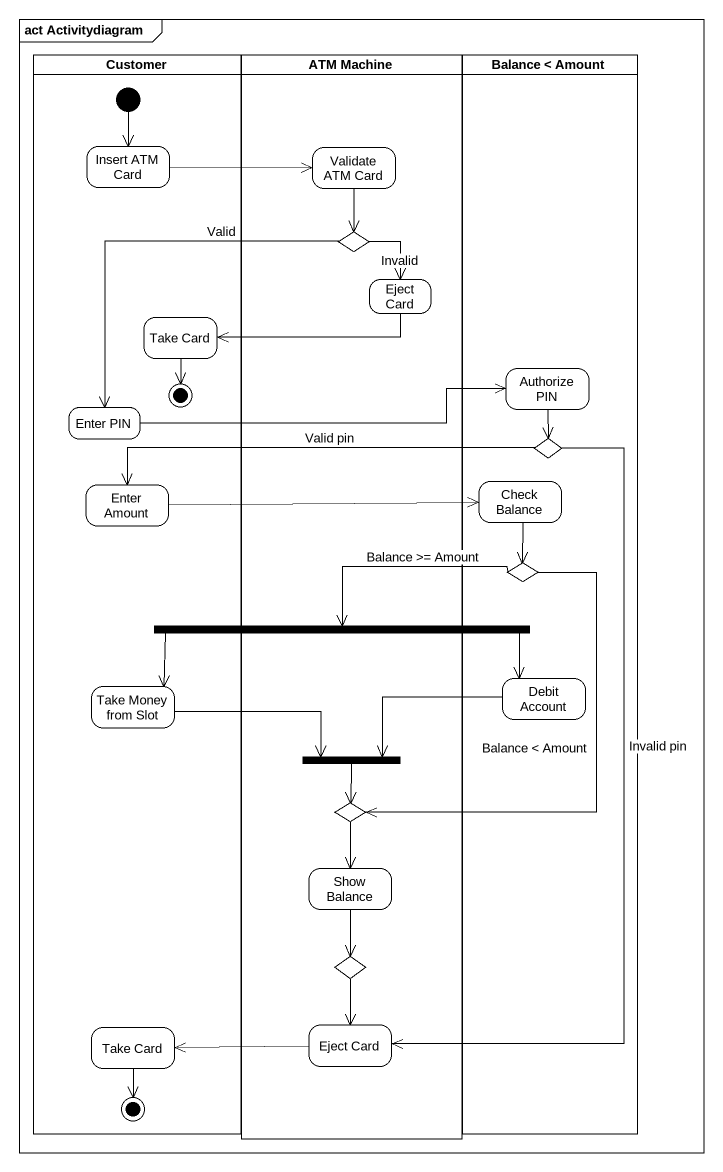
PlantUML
@startuml
mainframe act Activitydiagram
hide empty description
state Customer <<partition>> {
  state "Insert ATM Card" as Insert_ATM_Card
  state "Take Card" as Take_Card
  state "Enter PIN" as Enter_PIN
  state final1 <<end>>
  state "Enter Amount" as Enter_Amount
  state "Take Money from Slot" as Take_Money_from_Slot
  state "Take Card" as Take_Card_2
  state final2 <<end>>
  [*] --> Insert_ATM_Card
}
state "ATM Machine" as ATM_Machine <<partition>> {
  state "Validate ATM Card" as Validate_ATM_Card
  state choice1 <<choice>>
  state "Eject Card" as Eject_Card
  state fork2 <<join>>
  state choice4 <<choice>>
  state "Show Balance" as Show_Balance
  state choice5 <<choice>>
  state "Eject Card" as Eject_Card_2
}
state "Balance < Amount" as Balance_Amount <<partition>> {
  state "Authorize PIN" as Authorize_PIN
  state "Check Balance" as Check_Balance
  state choice2 <<choice>>
  state choice3 <<choice>>
  state "Debit Account" as Debit_Account
}
state fork1 <<fork>>
Insert_ATM_Card -right-> Validate_ATM_Card
Validate_ATM_Card --> choice1
choice1 --> Eject_Card : Invalid
choice1 --> Enter_PIN : Valid
Take_Card --> final1
Eject_Card -left-> Take_Card
Authorize_PIN --> choice2
Enter_PIN -right-> Authorize_PIN
Enter_Amount -right-> Check_Balance
Check_Balance --> choice3
choice2 -left-> Enter_Amount : Valid pin
choice2 --> Eject_Card_2 : Invalid pin
choice3 -left-> fork1 : Balance >= Amount
choice3 --> choice4 : Balance < Amount
fork1 -left-> Take_Money_from_Slot
fork1 -right-> Debit_Account
Take_Money_from_Slot -right-> fork2
Debit_Account -left-> fork2
fork2 --> choice4
choice4 --> Show_Balance
Show_Balance --> choice5
choice5 --> Eject_Card_2
Take_Card_2 --> final2
Eject_Card_2 -left-> Take_Card_2
@enduml
